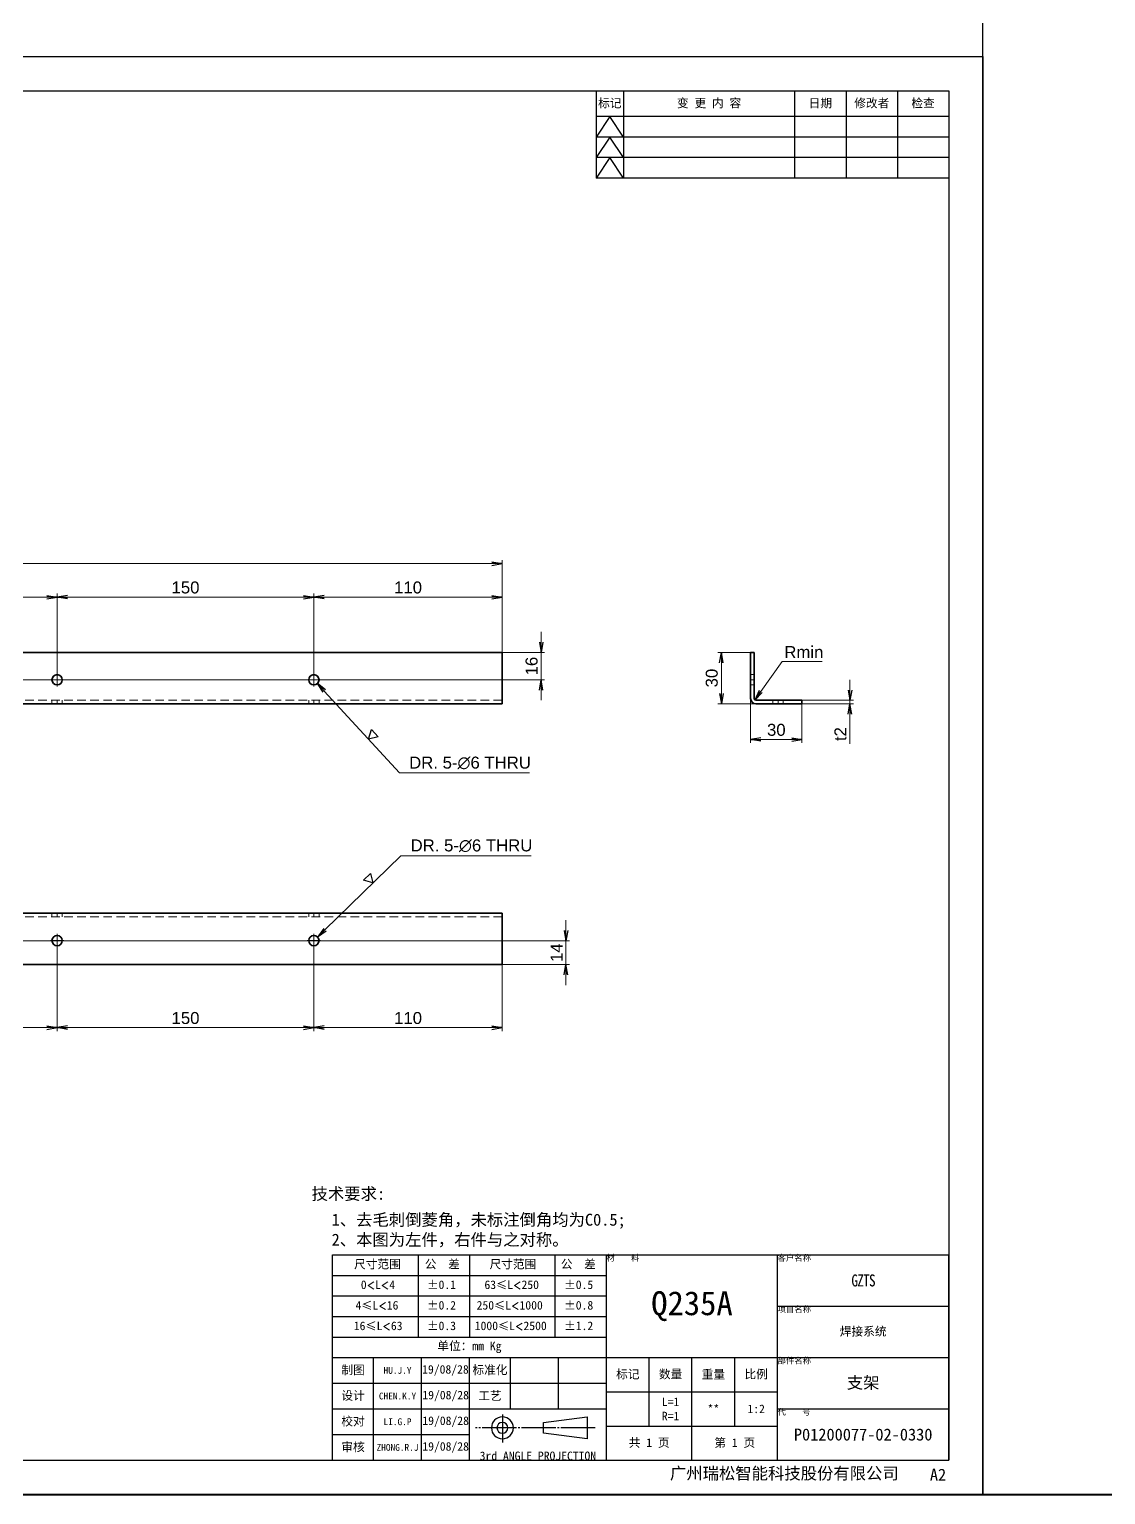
# Model space of a CAD drawing. Header units: millimetres. Extents: x -1727 to 307751, y -105919 to 6637.
# Drawn here: x 2849 to 3478, y -8118 to -7262 of the extents above; entities that cross this region are included whole.
import ezdxf

# ---------------------------------------------------------------- set-up
doc = ezdxf.new("R2010")
doc.units = ezdxf.units.MM
doc.linetypes.add('CENTER-HOKUTO', pattern=[23, 20, -1, 1, -1])
doc.linetypes.add('HIDDEN-HOKUTO', pattern=[3.8, 2.5, -1.3])
doc.layers.add('A3', color=7, linetype='Continuous', plot=False)
for name, color, linetype in [('AM_7', 2, 'CENTER-HOKUTO'), ('AM_HID', 1, 'HIDDEN-HOKUTO'), ('AM_VIS', 7, 'Continuous'), ('TITLE_FRAME', 7, 'Continuous'), ('WORD_DIM', 253, 'Continuous')]:
    doc.layers.add(name, color=color, linetype=linetype)
doc.layers.add('SOLID LINE', color=7, linetype='Continuous', lineweight=30)
doc.styles.get("Standard").update_dxf_attribs({"font": 'arial.ttf'})
doc.dimstyles.new('STANDARD 1-2', dxfattribs={"dimscale": 2, "dimtxt": 3.5, "dimasz": 3, "dimexe": 1, "dimexo": 0, "dimgap": 1, "dimtad": 3, "dimdsep": 46, "dimtxsty": 'Standard', "dimblk1": 'OPEN', "dimblk2": 'OPEN', "dimsah": 1, "dimcen": 0, "dimclrd": 256, "dimclre": 256, "dimclrt": 3, "dimazin": 2, "dimtfac": 1, "dimtmove": 0, "dimatfit": 3, "dimldrblk": 'OPEN', "dimfxl": 0, "dimtolj": 1, "dimtzin": 0, "dimlwd": 13, "dimlwe": 13, "dimarcsym": 0})
doc.dimstyles.new('STANDARD 1-2$3', dxfattribs={"dimscale": 2, "dimtxt": 3.5, "dimasz": 3, "dimexe": 1, "dimexo": 0, "dimgap": 1, "dimtad": 3, "dimtoh": 1, "dimdsep": 46, "dimtxsty": 'Standard', "dimblk1": 'OPEN', "dimblk2": 'OPEN', "dimsah": 1, "dimcen": 0, "dimclrd": 256, "dimclre": 256, "dimclrt": 3, "dimazin": 2, "dimtfac": 1, "dimtmove": 0, "dimatfit": 3, "dimldrblk": 'OPEN', "dimfxl": 0, "dimtolj": 1, "dimtzin": 0, "dimlwd": 13, "dimlwe": 13, "dimarcsym": 0})
doc.dimstyles.new('STANDARD 1-2$4', dxfattribs={"dimscale": 2, "dimtxt": 3.5, "dimasz": 3, "dimexe": 1, "dimexo": 0, "dimgap": 1, "dimtad": 3, "dimtoh": 1, "dimdsep": 46, "dimtxsty": 'Standard', "dimblk1": 'OPEN', "dimblk2": 'OPEN', "dimsah": 1, "dimcen": 0, "dimclrd": 256, "dimclre": 256, "dimclrt": 3, "dimazin": 2, "dimtfac": 1, "dimtmove": 0, "dimatfit": 3, "dimldrblk": 'OPEN', "dimfxl": 0, "dimtolj": 1, "dimtzin": 0, "dimlwd": 13, "dimlwe": 13, "dimarcsym": 0})

# ---------------------------------------------------------------- blocks, each defined once
blk = doc.blocks.new('_OPEN')
at = {"color": 0}
for p, q in [((-1, 0.17), (0, 0)), ((-1, -0.17), (0, 0)), ((0, 0), (-1, 0))]:
    blk.add_line(p, q, dxfattribs=at)
blk = doc.blocks.new('*D319')
at = {"layer": 'DEFPOINTS', "color": 0, "linetype": 'Continuous', "ltscale": 5, "transparency": 16777216}
for p in [(2355.21, -7574.2), (3125.21, -7626.04), (2355.21, -7632.68)]:
    blk.add_point(p, dxfattribs=at)
at = {"layer": 'WORD_DIM', "linetype": 'Continuous', "lineweight": 13, "ltscale": 5, "transparency": 16777216}
for p, q in [((2355.21, -7632.68), (2355.21, -7572.2)), ((3119.21, -7574.2), (2361.21, -7574.2)), ((3125.21, -7626.04), (3125.21, -7572.2))]:
    blk.add_line(p, q, dxfattribs=at)
at = {"layer": 'WORD_DIM', "linetype": 'Continuous', "lineweight": 13, "ltscale": 5, "transparency": 16777216, "xscale": 6, "yscale": 6, "zscale": 6, "rotation": 180}
blk.add_blockref('_OPEN', (2355.21, -7574.2), dxfattribs=at)
at = {"layer": 'WORD_DIM', "linetype": 'Continuous', "lineweight": 13, "ltscale": 5, "transparency": 16777216, "xscale": 6, "yscale": 6, "zscale": 6}
blk.add_blockref('_OPEN', (3125.21, -7574.2), dxfattribs=at)
at = {"layer": 'WORD_DIM', "color": 3, "linetype": 'Continuous', "ltscale": 5, "transparency": 16777216, "insert": (2740.21, -7568.63), "char_height": 7, "attachment_point": 5}
blk.add_mtext('\\A1;770', dxfattribs=at)
blk = doc.blocks.new('*D320')
at = {"layer": 'DEFPOINTS', "color": 0, "linetype": 'Continuous', "ltscale": 5, "transparency": 16777216}
for p in [(3015.21, -7593.73), (3015.21, -7642.04), (3125.21, -7636.69)]:
    blk.add_point(p, dxfattribs=at)
at = {"layer": 'WORD_DIM', "linetype": 'Continuous', "lineweight": 13, "ltscale": 5, "transparency": 16777216}
for p, q in [((3015.21, -7642.04), (3015.21, -7591.73)), ((3125.21, -7636.69), (3125.21, -7591.73)), ((3119.21, -7593.73), (3021.21, -7593.73))]:
    blk.add_line(p, q, dxfattribs=at)
at = {"layer": 'WORD_DIM', "linetype": 'Continuous', "lineweight": 13, "ltscale": 5, "transparency": 16777216, "xscale": 6, "yscale": 6, "zscale": 6, "rotation": 180}
blk.add_blockref('_OPEN', (3015.21, -7593.73), dxfattribs=at)
at = {"layer": 'WORD_DIM', "linetype": 'Continuous', "lineweight": 13, "ltscale": 5, "transparency": 16777216, "xscale": 6, "yscale": 6, "zscale": 6}
blk.add_blockref('_OPEN', (3125.21, -7593.73), dxfattribs=at)
at = {"layer": 'WORD_DIM', "color": 3, "linetype": 'Continuous', "ltscale": 5, "transparency": 16777216, "insert": (3070.21, -7588.15), "char_height": 7, "attachment_point": 5}
blk.add_mtext('\\A1;110', dxfattribs=at)
blk = doc.blocks.new('*D321')
at = {"layer": 'DEFPOINTS', "color": 0, "linetype": 'Continuous', "ltscale": 5, "transparency": 16777216}
for p in [(2865.21, -7593.73), (2865.21, -7642.04), (3015.21, -7642.04)]:
    blk.add_point(p, dxfattribs=at)
at = {"layer": 'WORD_DIM', "linetype": 'Continuous', "lineweight": 13, "ltscale": 5, "transparency": 16777216}
for p, q in [((2865.21, -7642.04), (2865.21, -7591.73)), ((3015.21, -7642.04), (3015.21, -7591.73)), ((3009.21, -7593.73), (2871.21, -7593.73))]:
    blk.add_line(p, q, dxfattribs=at)
at = {"layer": 'WORD_DIM', "linetype": 'Continuous', "lineweight": 13, "ltscale": 5, "transparency": 16777216, "xscale": 6, "yscale": 6, "zscale": 6, "rotation": 180}
blk.add_blockref('_OPEN', (2865.21, -7593.73), dxfattribs=at)
at = {"layer": 'WORD_DIM', "linetype": 'Continuous', "lineweight": 13, "ltscale": 5, "transparency": 16777216, "xscale": 6, "yscale": 6, "zscale": 6}
blk.add_blockref('_OPEN', (3015.21, -7593.73), dxfattribs=at)
at = {"layer": 'WORD_DIM', "color": 3, "linetype": 'Continuous', "ltscale": 5, "transparency": 16777216, "insert": (2940.21, -7588.15), "char_height": 7, "attachment_point": 5}
blk.add_mtext('\\A1;150', dxfattribs=at)
blk = doc.blocks.new('*D322')
at = {"layer": 'DEFPOINTS', "color": 0, "linetype": 'Continuous', "ltscale": 5, "transparency": 16777216}
for p in [(2715.21, -7593.73), (2715.21, -7642.04), (2865.21, -7642.04)]:
    blk.add_point(p, dxfattribs=at)
at = {"layer": 'WORD_DIM', "linetype": 'Continuous', "lineweight": 13, "ltscale": 5, "transparency": 16777216}
for p, q in [((2715.21, -7642.04), (2715.21, -7591.73)), ((2865.21, -7642.04), (2865.21, -7591.73)), ((2859.21, -7593.73), (2721.21, -7593.73))]:
    blk.add_line(p, q, dxfattribs=at)
at = {"layer": 'WORD_DIM', "linetype": 'Continuous', "lineweight": 13, "ltscale": 5, "transparency": 16777216, "xscale": 6, "yscale": 6, "zscale": 6, "rotation": 180}
blk.add_blockref('_OPEN', (2715.21, -7593.73), dxfattribs=at)
at = {"layer": 'WORD_DIM', "linetype": 'Continuous', "lineweight": 13, "ltscale": 5, "transparency": 16777216, "xscale": 6, "yscale": 6, "zscale": 6}
blk.add_blockref('_OPEN', (2865.21, -7593.73), dxfattribs=at)
at = {"layer": 'WORD_DIM', "color": 3, "linetype": 'Continuous', "ltscale": 5, "transparency": 16777216, "insert": (2790.21, -7588.15), "char_height": 7, "attachment_point": 5}
blk.add_mtext('\\A1;150', dxfattribs=at)
blk = doc.blocks.new('*D323')
at = {"layer": 'DEFPOINTS', "color": 0, "linetype": 'Continuous', "ltscale": 5, "transparency": 16777216}
for p in [(3125.21, -7626.04), (3147.98, -7626.04), (2395.21, -7642.04)]:
    blk.add_point(p, dxfattribs=at)
at = {"layer": 'WORD_DIM', "linetype": 'Continuous', "lineweight": 13, "ltscale": 5, "transparency": 16777216}
for p, q in [((3147.98, -7620.04), (3147.98, -7614.04)), ((3125.21, -7626.04), (3149.98, -7626.04)), ((3147.98, -7642.04), (3147.98, -7626.04)), ((2395.21, -7642.04), (3149.98, -7642.04)), ((3147.98, -7648.04), (3147.98, -7654.04))]:
    blk.add_line(p, q, dxfattribs=at)
at = {"layer": 'WORD_DIM', "linetype": 'Continuous', "lineweight": 13, "ltscale": 5, "transparency": 16777216, "xscale": 6, "yscale": 6, "zscale": 6}
for p, rotation in [((3147.98, -7626.04), 270), ((3147.98, -7642.04), 90)]:
    blk.add_blockref('_OPEN', p, dxfattribs=dict(at, rotation=rotation))
at = {"layer": 'WORD_DIM', "color": 3, "linetype": 'Continuous', "ltscale": 5, "transparency": 16777216, "insert": (3142.4, -7634.04), "char_height": 7, "attachment_point": 5, "rotation": 90}
blk.add_mtext('\\A1;16', dxfattribs=at)
blk = doc.blocks.new('*D324')
at = {"layer": 'DEFPOINTS', "color": 0, "linetype": 'Continuous', "ltscale": 5, "transparency": 16777216}
for p in [(3015.21, -7794.44), (3125.21, -7808.44), (3015.21, -7845.24)]:
    blk.add_point(p, dxfattribs=at)
at = {"layer": 'WORD_DIM', "linetype": 'Continuous', "lineweight": 13, "ltscale": 5, "transparency": 16777216}
for p, q in [((3015.21, -7794.44), (3015.21, -7847.24)), ((3125.21, -7808.44), (3125.21, -7847.24)), ((3119.21, -7845.24), (3021.21, -7845.24))]:
    blk.add_line(p, q, dxfattribs=at)
at = {"layer": 'WORD_DIM', "linetype": 'Continuous', "lineweight": 13, "ltscale": 5, "transparency": 16777216, "xscale": 6, "yscale": 6, "zscale": 6, "rotation": 180}
blk.add_blockref('_OPEN', (3015.21, -7845.24), dxfattribs=at)
at = {"layer": 'WORD_DIM', "linetype": 'Continuous', "lineweight": 13, "ltscale": 5, "transparency": 16777216, "xscale": 6, "yscale": 6, "zscale": 6}
blk.add_blockref('_OPEN', (3125.21, -7845.24), dxfattribs=at)
at = {"layer": 'WORD_DIM', "color": 3, "linetype": 'Continuous', "ltscale": 5, "transparency": 16777216, "insert": (3070.21, -7839.66), "char_height": 7, "attachment_point": 5}
blk.add_mtext('\\A1;110', dxfattribs=at)
blk = doc.blocks.new('*D325')
at = {"layer": 'DEFPOINTS', "color": 0, "linetype": 'Continuous', "ltscale": 5, "transparency": 16777216}
for p in [(2865.21, -7794.44), (3015.21, -7794.44), (2865.21, -7845.24)]:
    blk.add_point(p, dxfattribs=at)
at = {"layer": 'WORD_DIM', "linetype": 'Continuous', "lineweight": 13, "ltscale": 5, "transparency": 16777216}
for p, q in [((2865.21, -7794.44), (2865.21, -7847.24)), ((3015.21, -7794.44), (3015.21, -7847.24)), ((3009.21, -7845.24), (2871.21, -7845.24))]:
    blk.add_line(p, q, dxfattribs=at)
at = {"layer": 'WORD_DIM', "linetype": 'Continuous', "lineweight": 13, "ltscale": 5, "transparency": 16777216, "xscale": 6, "yscale": 6, "zscale": 6, "rotation": 180}
blk.add_blockref('_OPEN', (2865.21, -7845.24), dxfattribs=at)
at = {"layer": 'WORD_DIM', "linetype": 'Continuous', "lineweight": 13, "ltscale": 5, "transparency": 16777216, "xscale": 6, "yscale": 6, "zscale": 6}
blk.add_blockref('_OPEN', (3015.21, -7845.24), dxfattribs=at)
at = {"layer": 'WORD_DIM', "color": 3, "linetype": 'Continuous', "ltscale": 5, "transparency": 16777216, "insert": (2940.21, -7839.66), "char_height": 7, "attachment_point": 5}
blk.add_mtext('\\A1;150', dxfattribs=at)
blk = doc.blocks.new('*D326')
at = {"layer": 'DEFPOINTS', "color": 0, "linetype": 'Continuous', "ltscale": 5, "transparency": 16777216}
for p in [(2715.21, -7794.44), (2865.21, -7794.44), (2865.21, -7845.24)]:
    blk.add_point(p, dxfattribs=at)
at = {"layer": 'WORD_DIM', "linetype": 'Continuous', "lineweight": 13, "ltscale": 5, "transparency": 16777216}
for p, q in [((2715.21, -7794.44), (2715.21, -7847.24)), ((2865.21, -7794.44), (2865.21, -7847.24)), ((2721.21, -7845.24), (2859.21, -7845.24))]:
    blk.add_line(p, q, dxfattribs=at)
at = {"layer": 'WORD_DIM', "linetype": 'Continuous', "lineweight": 13, "ltscale": 5, "transparency": 16777216, "xscale": 6, "yscale": 6, "zscale": 6, "rotation": 180}
blk.add_blockref('_OPEN', (2715.21, -7845.24), dxfattribs=at)
at = {"layer": 'WORD_DIM', "linetype": 'Continuous', "lineweight": 13, "ltscale": 5, "transparency": 16777216, "xscale": 6, "yscale": 6, "zscale": 6}
blk.add_blockref('_OPEN', (2865.21, -7845.24), dxfattribs=at)
at = {"layer": 'WORD_DIM', "color": 3, "linetype": 'Continuous', "ltscale": 5, "transparency": 16777216, "insert": (2790.21, -7839.66), "char_height": 7, "attachment_point": 5}
blk.add_mtext('\\A1;150', dxfattribs=at)
blk = doc.blocks.new('*D327')
at = {"layer": 'DEFPOINTS', "color": 0, "linetype": 'Continuous', "ltscale": 5, "transparency": 16777216}
for p in [(2395.21, -7794.44), (3125.21, -7808.44), (3162.44, -7808.44)]:
    blk.add_point(p, dxfattribs=at)
at = {"layer": 'WORD_DIM', "linetype": 'Continuous', "lineweight": 13, "ltscale": 5, "transparency": 16777216}
for p, q in [((3162.44, -7788.44), (3162.44, -7782.44)), ((2395.21, -7794.44), (3164.44, -7794.44)), ((3162.44, -7794.44), (3162.44, -7808.44)), ((3125.21, -7808.44), (3164.44, -7808.44)), ((3162.44, -7814.44), (3162.44, -7820.44))]:
    blk.add_line(p, q, dxfattribs=at)
at = {"layer": 'WORD_DIM', "linetype": 'Continuous', "lineweight": 13, "ltscale": 5, "transparency": 16777216, "xscale": 6, "yscale": 6, "zscale": 6}
for p, rotation in [((3162.44, -7794.44), 270), ((3162.44, -7808.44), 90)]:
    blk.add_blockref('_OPEN', p, dxfattribs=dict(at, rotation=rotation))
at = {"layer": 'WORD_DIM', "color": 3, "linetype": 'Continuous', "ltscale": 5, "transparency": 16777216, "insert": (3156.93, -7801.44), "char_height": 7, "attachment_point": 5, "rotation": 90}
blk.add_mtext('\\A1;14', dxfattribs=at)
blk = doc.blocks.new('*D328')
at = {"layer": 'DEFPOINTS', "color": 0, "linetype": 'Continuous', "ltscale": 5, "transparency": 16777216}
for p in [(3270.32, -7653.04), (3300.32, -7656.04), (3300.32, -7676.9)]:
    blk.add_point(p, dxfattribs=at)
at = {"layer": 'WORD_DIM', "linetype": 'Continuous', "lineweight": 13, "ltscale": 5, "transparency": 16777216}
for p, q in [((3270.32, -7653.04), (3270.32, -7678.9)), ((3300.32, -7656.04), (3300.32, -7678.9)), ((3276.32, -7676.9), (3294.32, -7676.9))]:
    blk.add_line(p, q, dxfattribs=at)
at = {"layer": 'WORD_DIM', "linetype": 'Continuous', "lineweight": 13, "ltscale": 5, "transparency": 16777216, "xscale": 6, "yscale": 6, "zscale": 6, "rotation": 180}
blk.add_blockref('_OPEN', (3270.32, -7676.9), dxfattribs=at)
at = {"layer": 'WORD_DIM', "linetype": 'Continuous', "lineweight": 13, "ltscale": 5, "transparency": 16777216, "xscale": 6, "yscale": 6, "zscale": 6}
blk.add_blockref('_OPEN', (3300.32, -7676.9), dxfattribs=at)
at = {"layer": 'WORD_DIM', "color": 3, "linetype": 'Continuous', "ltscale": 5, "transparency": 16777216, "insert": (3285.32, -7671.32), "char_height": 7, "attachment_point": 5}
blk.add_mtext('\\A1;30', dxfattribs=at)
blk = doc.blocks.new('*D329')
at = {"layer": 'DEFPOINTS', "color": 0, "linetype": 'Continuous', "ltscale": 5, "transparency": 16777216}
for p in [(3253.21, -7626.04), (3270.32, -7626.04), (3276.01, -7656.04)]:
    blk.add_point(p, dxfattribs=at)
at = {"layer": 'WORD_DIM', "linetype": 'Continuous', "lineweight": 13, "ltscale": 5, "transparency": 16777216}
for p, q in [((3270.32, -7626.04), (3251.21, -7626.04)), ((3253.21, -7650.04), (3253.21, -7632.04)), ((3276.01, -7656.04), (3251.21, -7656.04))]:
    blk.add_line(p, q, dxfattribs=at)
at = {"layer": 'WORD_DIM', "linetype": 'Continuous', "lineweight": 13, "ltscale": 5, "transparency": 16777216, "xscale": 6, "yscale": 6, "zscale": 6}
for p, rotation in [((3253.21, -7626.04), 90), ((3253.21, -7656.04), 270)]:
    blk.add_blockref('_OPEN', p, dxfattribs=dict(at, rotation=rotation))
at = {"layer": 'WORD_DIM', "color": 3, "linetype": 'Continuous', "ltscale": 5, "transparency": 16777216, "insert": (3247.63, -7641.04), "char_height": 7, "attachment_point": 5, "rotation": 90}
blk.add_mtext('\\A1;30', dxfattribs=at)
blk = doc.blocks.new('*D330')
at = {"layer": 'DEFPOINTS', "color": 0, "linetype": 'Continuous', "ltscale": 5, "transparency": 16777216}
for p in [(3300.32, -7654.04), (3300.32, -7656.04), (3328.33, -7656.04)]:
    blk.add_point(p, dxfattribs=at)
at = {"layer": 'WORD_DIM', "linetype": 'Continuous', "lineweight": 13, "ltscale": 5, "transparency": 16777216}
for p, q in [((3328.33, -7648.04), (3328.33, -7642.04)), ((3300.32, -7654.04), (3330.33, -7654.04)), ((3300.32, -7656.04), (3330.33, -7656.04)), ((3328.33, -7654.04), (3328.33, -7656.04)), ((3328.33, -7662.04), (3328.33, -7679.51))]:
    blk.add_line(p, q, dxfattribs=at)
at = {"layer": 'WORD_DIM', "linetype": 'Continuous', "lineweight": 13, "ltscale": 5, "transparency": 16777216, "xscale": 6, "yscale": 6, "zscale": 6}
for p, rotation in [((3328.33, -7654.04), 270), ((3328.33, -7656.04), 90)]:
    blk.add_blockref('_OPEN', p, dxfattribs=dict(at, rotation=rotation))
at = {"layer": 'WORD_DIM', "color": 3, "linetype": 'Continuous', "ltscale": 5, "transparency": 16777216, "insert": (3322.79, -7673.77), "char_height": 7, "attachment_point": 5, "rotation": 90}
blk.add_mtext('\\A1;t2', dxfattribs=at)
blk = doc.blocks.new('*D331')
at = {"layer": 'DEFPOINTS', "color": 0, "linetype": 'Continuous', "ltscale": 5, "transparency": 16777216}
for p in [(3272.74, -7653.85), (3273.32, -7653.04)]:
    blk.add_point(p, dxfattribs=at)
at = {"layer": 'WORD_DIM', "linetype": 'Continuous', "lineweight": 13, "ltscale": 5, "transparency": 16777216}
for p, q in [((3288.73, -7631.37), (3276.21, -7648.96)), ((3312.1, -7631.37), (3288.73, -7631.37))]:
    blk.add_line(p, q, dxfattribs=at)
at = {"layer": 'WORD_DIM', "linetype": 'Continuous', "lineweight": 13, "ltscale": 5, "transparency": 16777216, "xscale": 6, "yscale": 6, "zscale": 6, "rotation": 234.573687127519}
blk.add_blockref('_OPEN', (3272.74, -7653.85), dxfattribs=at)
at = {"layer": 'WORD_DIM', "color": 3, "linetype": 'Continuous', "ltscale": 5, "transparency": 16777216, "insert": (3301.42, -7625.87), "char_height": 7, "attachment_point": 5}
blk.add_mtext('\\A1;Rmin', dxfattribs=at)
blk = doc.blocks.new('*D332')
at = {"layer": 'DEFPOINTS', "color": 0, "linetype": 'Continuous', "ltscale": 5, "transparency": 16777216}
for p in [(3013.18, -7639.83), (3017.24, -7644.25)]:
    blk.add_point(p, dxfattribs=at)
at = {"layer": 'WORD_DIM', "linetype": 'Continuous', "lineweight": 13, "ltscale": 5, "transparency": 16777216}
for p, q in [((3065.21, -7696.42), (3021.3, -7648.66)), ((3141.23, -7696.42), (3065.21, -7696.42))]:
    blk.add_line(p, q, dxfattribs=at)
at = {"layer": 'WORD_DIM', "linetype": 'Continuous', "lineweight": 13, "ltscale": 5, "transparency": 16777216, "xscale": 6, "yscale": 6, "zscale": 6, "rotation": 132.5977680276576}
blk.add_blockref('_OPEN', (3017.24, -7644.25), dxfattribs=at)
at = {"layer": 'WORD_DIM', "color": 3, "linetype": 'Continuous', "ltscale": 5, "transparency": 16777216, "insert": (3106.41, -7690.65), "char_height": 7, "attachment_point": 5}
blk.add_mtext('\\A1;DR. 5-∅6 THRU', dxfattribs=at)
blk = doc.blocks.new('shiage1')
at = {"layer": 'WORD_DIM', "color": 3, "linetype": 'Continuous'}
for p, q in [((0, 0), (-1.44, 2.5)), ((-1.44, 2.5), (1.44, 2.5)), ((1.44, 2.5), (0, 0))]:
    blk.add_line(p, q, dxfattribs=at)
blk = doc.blocks.new('*D333')
at = {"layer": 'DEFPOINTS', "color": 0, "linetype": 'Continuous', "ltscale": 5, "transparency": 16777216}
for p in [(3013.07, -7796.53), (3017.36, -7792.34)]:
    blk.add_point(p, dxfattribs=at)
at = {"layer": 'WORD_DIM', "linetype": 'Continuous', "lineweight": 13, "ltscale": 5, "transparency": 16777216}
for p, q in [((3066.06, -7744.79), (3021.65, -7788.15)), ((3142.08, -7744.79), (3066.06, -7744.79))]:
    blk.add_line(p, q, dxfattribs=at)
at = {"layer": 'WORD_DIM', "linetype": 'Continuous', "lineweight": 13, "ltscale": 5, "transparency": 16777216, "xscale": 6, "yscale": 6, "zscale": 6, "rotation": 224.3140412226191}
blk.add_blockref('_OPEN', (3017.36, -7792.34), dxfattribs=at)
at = {"layer": 'WORD_DIM', "color": 3, "linetype": 'Continuous', "ltscale": 5, "transparency": 16777216, "insert": (3107.26, -7739.02), "char_height": 7, "attachment_point": 5}
blk.add_mtext('\\A1;DR. 5-∅6 THRU', dxfattribs=at)

msp = doc.modelspace()

# ---------------------------------------------------------------- linework, layer by layer
msp.add_line((538.05434, -8118.07641), (39955.55791, -8118.07641))
at = {"layer": 'A3', "linetype": 'Continuous'}
for points in [[(3406.05394, -6929.98265), (5086.05394, -6929.98265), (5086.05394, -8117.98265), (3406.05394, -8117.98265)], [(2218.05394, -7277.98265), (3406.05394, -7277.98265), (3406.05394, -8117.98265), (2218.05394, -8117.98265)]]:
    msp.add_lwpolyline(points, close=True, dxfattribs=at)
at = {"layer": 'AM_7', "lineweight": 13, "ltscale": 2}
for p, q in [((2869.11168, -7642.03792), (2861.31188, -7642.03792)), ((2865.21178, -7638.13789), (2865.21178, -7645.93794)), ((3019.11168, -7642.03792), (3011.31188, -7642.03792)), ((3015.21178, -7638.13789), (3015.21178, -7645.93794)), ((3272.51648, -7642.03792), (3270.11561, -7642.03792)), ((2865.21178, -7653.83784), (2865.21178, -7656.23848)), ((3015.21178, -7653.83784), (3015.21178, -7656.23848)), ((3286.31629, -7653.83784), (3286.31629, -7656.23848)), ((2865.21178, -7780.63508), (2865.21178, -7778.23517)), ((3015.21178, -7780.63508), (3015.21178, -7778.23517)), ((2869.11168, -7794.43512), (2861.31188, -7794.43512)), ((2865.21178, -7790.5351), (2865.21178, -7798.33515)), ((3019.11168, -7794.43512), (3011.31188, -7794.43512)), ((3015.21178, -7790.5351), (3015.21178, -7798.33515))]:
    msp.add_line(p, q, dxfattribs=at)
at = {"layer": 'AM_7', "color": 2, "linetype": 'CENTER-HOKUTO'}
for p, q in [((3125.32291, -8071.14581), (3125.32291, -8087.68341)), ((3179.53411, -8079.01781), (3109.51811, -8079.01781))]:
    msp.add_line(p, q, dxfattribs=at)
at = {"layer": 'AM_HID', "lineweight": 13, "ltscale": 2}
for p, q in [((3272.31629, -7639.03792), (3270.31629, -7639.03792)), ((3272.31629, -7639.03792), (3270.31629, -7639.03792)), ((3272.31629, -7639.03792), (3270.31629, -7639.03792)), ((3272.31629, -7645.03792), (3270.31629, -7645.03792)), ((3272.31629, -7645.03792), (3270.31629, -7645.03792)), ((3272.31629, -7645.03792), (3270.31629, -7645.03792)), ((3125.21178, -7654.03792), (2355.21178, -7654.03792)), ((2862.21178, -7654.03792), (2862.21178, -7656.03792)), ((2868.21178, -7654.03792), (2868.21178, -7656.03792)), ((3012.21178, -7654.03792), (3012.21178, -7656.03792)), ((3018.21178, -7654.03792), (3018.21178, -7656.03792)), ((3283.31629, -7654.03792), (3283.31629, -7656.03792)), ((3283.31629, -7654.03792), (3283.31629, -7656.03792)), ((3283.31629, -7654.03792), (3283.31629, -7656.03792)), ((3289.31629, -7654.03792), (3289.31629, -7656.03792)), ((3289.31629, -7654.03792), (3289.31629, -7656.03792)), ((3289.31629, -7654.03792), (3289.31629, -7656.03792)), ((3125.21178, -7780.43512), (2355.21178, -7780.43512)), ((2862.21178, -7780.43512), (2862.21178, -7778.43512)), ((2868.21178, -7780.43512), (2868.21178, -7778.43512)), ((3012.21178, -7780.43512), (3012.21178, -7778.43512)), ((3018.21178, -7780.43512), (3018.21178, -7778.43512))]:
    msp.add_line(p, q, dxfattribs=at)
at = {"layer": 'AM_VIS', "linetype": 'Continuous'}
for p, q in [((2268.05394, -7297.98265), (3386.05394, -7297.98265)), ((3386.05394, -7297.98265), (3386.05394, -8097.98265)), ((2268.05394, -8097.98265), (3386.05394, -8097.98265))]:
    msp.add_line(p, q, dxfattribs=at)
at = {"layer": 'AM_VIS', "color": 7, "lineweight": 35, "ltscale": 2}
for p, q in [((3125.21178, -7626.03792), (2355.21178, -7626.03792)), ((3125.21178, -7656.03792), (3125.21178, -7626.03792)), ((3270.31629, -7653.03792), (3270.31629, -7626.03792)), ((3272.31629, -7626.03792), (3270.31629, -7626.03792)), ((3272.31629, -7653.03792), (3272.31629, -7626.03792)), ((2355.21178, -7656.03792), (3125.21178, -7656.03792)), ((3300.31629, -7654.03792), (3273.31629, -7654.03792)), ((3300.31629, -7656.03792), (3273.31629, -7656.03792)), ((3300.31629, -7656.03792), (3300.31629, -7654.03792)), ((2355.21178, -7778.43512), (3125.21178, -7778.43512)), ((3125.21178, -7808.43512), (3125.21178, -7778.43512)), ((2355.21178, -7808.43512), (3125.21178, -7808.43512))]:
    msp.add_line(p, q, dxfattribs=at)
for centre in [(2865.21178, -7642.03792), (3015.21178, -7642.03792), (2865.21178, -7794.43512), (3015.21178, -7794.43512)]:
    msp.add_circle(centre, 3, dxfattribs=at)
for radius in [3, 1]:
    msp.add_arc((3273.31629, -7653.03792), radius, 180, 270, dxfattribs=at)
at = {"layer": 'TITLE_FRAME', "linetype": 'Continuous'}
for p, q in [((3180.05394, -7297.98265), (3180.05394, -7348.98265)), ((3196.05394, -7297.98265), (3196.05394, -7348.98265)), ((3296.05394, -7348.98265), (3296.05394, -7297.98265)), ((3326.05394, -7297.98265), (3326.05394, -7348.98265)), ((3356.05394, -7297.98265), (3356.05394, -7348.98265)), ((3386.05394, -7312.98265), (3180.05394, -7312.98265)), ((3188.05394, -7312.98265), (3180.05394, -7324.98265)), ((3196.05394, -7324.98265), (3188.05394, -7312.98265)), ((3386.05394, -7324.98265), (3180.05394, -7324.98265)), ((3188.05394, -7324.98265), (3180.05394, -7336.98265)), ((3196.05394, -7336.98265), (3188.05394, -7324.98265)), ((3386.05394, -7336.98265), (3180.05394, -7336.98265)), ((3188.05394, -7336.98265), (3180.05394, -7348.98265)), ((3196.05394, -7348.98265), (3188.05394, -7336.98265)), ((3386.05394, -7348.98265), (3180.05394, -7348.98265)), ((3026.05394, -7977.98265), (3386.05394, -7977.98265)), ((3026.05394, -8097.98265), (3026.05394, -7977.98265)), ((3076.05394, -7977.98265), (3076.05394, -8025.98265)), ((3106.05394, -7977.98265), (3106.05394, -8025.98265)), ((3156.05394, -8025.98265), (3156.05394, -7977.98265)), ((3186.05394, -8097.98265), (3186.05394, -7977.98265)), ((3286.05394, -8097.98265), (3286.05394, -7977.98265)), ((3386.05394, -8097.98265), (3386.05394, -7977.98265)), ((3026.05394, -7989.98265), (3186.05394, -7989.98265)), ((3026.05394, -8001.98265), (3186.05394, -8001.98265)), ((3286.05394, -8007.98265), (3386.05394, -8007.98265)), ((3026.05394, -8013.98265), (3186.05394, -8013.98265)), ((3026.05394, -8025.98265), (3186.05394, -8025.98265)), ((3026.05394, -8037.98265), (3386.05394, -8037.98265)), ((3050.05394, -8097.98265), (3050.05394, -8037.98265)), ((3078.05394, -8097.98265), (3078.05394, -8037.98265)), ((3106.05394, -8097.98265), (3106.05394, -8037.98265)), ((3130.05394, -8067.98265), (3130.05394, -8037.98265)), ((3158.05394, -8067.98265), (3158.05394, -8037.98265)), ((3211.05394, -8077.98265), (3211.05394, -8037.98265)), ((3236.05394, -8097.98265), (3236.05394, -8037.98265)), ((3261.05394, -8077.98265), (3261.05394, -8037.98265)), ((3026.05394, -8052.98265), (3186.05394, -8052.98265)), ((3186.05394, -8057.98265), (3286.05394, -8057.98265)), ((3026.05394, -8067.98265), (3186.05394, -8067.98265)), ((3286.05394, -8067.98265), (3386.05394, -8067.98265)), ((3186.05394, -8077.98265), (3286.05394, -8077.98265)), ((3026.05394, -8082.98265), (3106.05394, -8082.98265)), ((3026.05394, -8097.98265), (3386.05394, -8097.98265)), ((3026.05394, -8097.98265), (3386.05394, -8097.98265))]:
    msp.add_line(p, q, dxfattribs=at)
at = {"layer": 'TITLE_FRAME', "color": 3, "linetype": 'Continuous'}
for p, q in [((3149.32291, -8075.81781), (3174.92291, -8072.61781)), ((3149.32291, -8082.21781), (3149.32291, -8075.81781)), ((3174.92291, -8072.61781), (3174.92291, -8085.41781)), ((3174.92291, -8085.41781), (3149.32291, -8082.21781))]:
    msp.add_line(p, q, dxfattribs=at)
for radius in [6.4, 3.2]:
    msp.add_arc((3125.32291, -8079.01781), radius, 0, 359.98938268, dxfattribs=at)

# ---------------------------------------------------------------- block references
at = {"layer": 'WORD_DIM', "color": 3, "linetype": 'Continuous', "ltscale": 5, "yscale": 2, "zscale": 2}
for p, xscale, rotation in [((3047.02933, -7676.64195), 1.999999999985433, 312.59776802664), ((3049.71377, -7760.74953), 1.999999999970145, 44.31404122263383)]:
    msp.add_blockref('shiage1', p, dxfattribs=dict(at, xscale=xscale, rotation=rotation))

# ---------------------------------------------------------------- texts
at = {"layer": 'SOLID LINE', "ltscale": 0.5}
for s, insert, char_height, width, attachment_point in [('\\pt30;{\\fSimHei|b0|i0|c134|p2;\\C3;标记}', (3188.05394, -7305.48265), 5, 16, 5), ('\\pt30;{\\fSimHei|b0|i0|c134|p2;\\C3;变 更 内 容}', (3246.05394, -7305.48265), 5, 100, 5), ('\\pt30;{\\fSimHei|b0|i0|c134|p2;\\C3;日期}', (3311.05394, -7305.48265), 5, 30, 5), ('\\pt30;{\\fSimHei|b0|i0|c134|p2;\\C3;修改者}', (3341.05394, -7305.48265), 5, 30, 5), ('\\pt30;{\\fSimHei|b0|i0|c134|p2;\\C3;检查}', (3371.05394, -7305.48265), 5, 30, 5), ('\\pt42;{\\fSimHei|b0|i0|c134|p2;\\C3;技术要求:}', (3013.85471, -7938.78664), 7, 60.121052, 1), ('\\pt42;{\\fSimHei|b0|i0|c134|p2;\\C3;\\P1、去毛刺倒菱角，未标注倒角均为C0.5;\\P2、本图为左件，右件与之对称。}', (3025.55336, -7942.26906), 7, 223.1818704, 1), ('{\\fSimHei|b0|i0|c134|p2;\\C3;材    料}', (3186.05394, -7977.98265), 3.5, 100, 1), ('\\pt21;{\\fSimHei|b0|i0|c134|p2;\\C3;客户名称}', (3286.05394, -7977.98265), 3.5, 100, 1), ('\\pt30;{\\fSimHei|b0|i0|c134|p2;\\C3;尺寸范围}', (3038.69386, -7980.92477), 5, 90.6030377, 1), ('\\pt30;{\\fSimHei|b0|i0|c134|p2;\\C3;公  差}', (3080.00134, -7980.92477), 5, 90.6030377, 1), ('\\pt30;{\\fSimHei|b0|i0|c134|p2;\\C3;尺寸范围}', (3117.78877, -7980.92477), 5, 90.6030377, 1), ('\\pt30;{\\fSimHei|b0|i0|c134|p2;\\C3;公  差}', (3159.46606, -7980.92477), 5, 90.6030377, 1), ('\\pt30;{\\fSimHei|b0|i0|c134|p2;\\C3;0\\Fromans,bigfont|c134;\\H0.9583x;<\\fSimHei|b0|i0|c134|p2;\\H1.044x;L\\Fromans,bigfont|c134;\\H0.9583x;<\\fSimHei|b0|i0|c134|p2;\\H1.044x;4}', (3042.615, -7992.92477), 5, 90.6030377, 1), ('\\pt30;{\\fSimHei|b0|i0|c134|p2;\\C3;%%P0.1}', (3081.21862, -7992.92477), 5, 90.6030377, 1), ('\\pt30;{\\fSimHei|b0|i0|c134|p2;\\C3;63\\H0.9583x;≤\\H1.044x;L\\Fromans,bigfont|c134;\\H0.9579x;<\\fSimHei|b0|i0|c134|p2;\\H1.044x;250}', (3114.8213, -7992.92477), 5, 90.6030377, 1), ('\\pt30;{\\fSimHei|b0|i0|c134|p2;\\C3;%%P0.5}', (3161.35927, -7992.92477), 5, 90.6030377, 1), ('{\\fSimHei|b0|i0|c134|p2;\\W0.8;\\T0.9;\\C3;GZTS}', (3336.05394, -7992.98265), 7, 100, 5), ('\\pt84;{\\fSimHei|b0|i0|c134|p2;\\C3;Q235A}', (3236.05394, -8007.98265), 14, 100, 5), ('\\pt30;{\\fSimHei|b0|i0|c134|p2;\\C3;4\\H0.9583x;≤\\H1.043x;L\\Fromans,bigfont|c134;\\H0.9588x;<\\fSimHei|b0|i0|c134|p2;\\H1.043x;16}', (3039.54697, -8004.92477), 5, 90.6030377, 1), ('\\pt30;{\\fSimHei|b0|i0|c134|p2;\\C3;%%P0.2}', (3081.21862, -8004.92477), 5, 90.6030377, 1), ('\\pt30;{\\fSimHei|b0|i0|c134|p2;\\C3;250\\H0.9583x;≤\\H1.044x;L\\Fromans,bigfont|c134;\\H0.9579x;<\\fSimHei|b0|i0|c134|p2;\\H1.044x;1000}', (3110.25602, -8004.92477), 5, 90.6030377, 1), ('\\pt30;{\\fSimHei|b0|i0|c134|p2;\\C3;%%P0.8}', (3161.35927, -8004.92477), 5, 90.6030377, 1), ('\\pt21;{\\fSimHei|b0|i0|c134|p2;\\C3;项目名称}', (3286.05394, -8007.98265), 3.5, 100, 1), ('\\pt30;{\\fSimHei|b0|i0|c134|p2;\\C3;16\\H0.9583x;≤\\H1.044x;L\\Fromans,bigfont|c134;\\H0.9579x;<\\fSimHei|b0|i0|c134|p2;\\H1.044x;63}', (3038.51687, -8016.92477), 5, 90.6030377, 1), ('\\pt30;{\\fSimHei|b0|i0|c134|p2;\\C3;%%P0.3}', (3081.21862, -8016.92477), 5, 90.6030377, 1), ('\\pt30;{\\fSimHei|b0|i0|c134|p2;\\C3;%%P1.2}', (3161.35927, -8016.92477), 5, 90.6030377, 1), ('{\\fSimHei|b0|i0|c134|p2;\\C3;焊接系统}', (3336.05394, -8022.98265), 5, 100, 5), ('\\pt30;{\\fSimHei|b0|i0|c134|p2;\\C3;单位：mm Kg}', (3106.05394, -8031.98265), 5, 160, 5), ('\\pt21;{\\fSimHei|b0|i0|c134|p2;\\C3;部件名称}', (3286.05394, -8037.98265), 3.5, 100, 1), ('\\pt30;{\\fSimHei|b0|i0|c134|p2;\\C3;制图}', (3038.05394, -8045.48265), 5, 24, 5), ('\\pt144;{\\fSimHei|b0|i0|c134|p2;\\H0.8x;\\C3;HU.J.Y}', (3064.05394, -8045.48265), 5, 28, 5), ('\\pt240;{\\fSimHei|b0|i0|c134|p2;\\C3;19/08/28}', (3092.05394, -8045.48265), 5, 28, 5), ('\\pt30;{\\fSimHei|b0|i0|c134|p2;\\C3;标准化}', (3118.05394, -8045.48265), 5, 24, 5), ('\\pt30;{\\fSimHei|b0|i0|c134|p2;\\C3;标记}', (3198.55394, -8047.98265), 5, 25, 5), ('\\pt30;{\\fSimHei|b0|i0|c134|p2;\\C3;数量}', (3223.55394, -8047.98265), 5, 25, 5), ('\\pt30;{\\fSimHei|b0|i0|c134|p2;\\C3;重量}', (3248.55394, -8047.98265), 5, 25, 5), ('\\pt30;{\\fSimHei|b0|i0|c134|p2;\\C3;比例}', (3273.55394, -8047.98265), 5, 25, 5), ('{\\fSimHei|b0|i0|c134|p2;\\C3;支架}', (3336.05394, -8052.98265), 7, 100, 5), ('\\pt30;{\\fSimHei|b0|i0|c134|p2;\\C3;设计}', (3038.05394, -8060.48265), 5, 24, 5), ('\\pt1152;{\\fSimHei|b0|i0|c134|p2;\\H0.8x;\\C3;CHEN.K.Y}', (3064.05394, -8060.48265), 5, 28, 5), ('\\pt240;{\\fSimHei|b0|i0|c134|p2;\\C3;19/08/28}', (3092.15521, -8060.48265), 5, 27.7974572, 5), ('\\pt30;{\\fSimHei|b0|i0|c134|p2;\\C3;工艺}', (3118.05394, -8060.48265), 5, 24, 5), ('\\pt15;{\\fSimHei|b0|i0|c134|p2;\\C3;L=1\\PR=1}', (3223.55394, -8067.98265), 5, 25, 5), ('\\pt30;{\\fSimHei|b0|i0|c134|p2;\\C3;校对}', (3038.05394, -8075.48265), 5, 24, 5), ('\\pt240;{\\fSimHei|b0|i0|c134|p2;\\C3;19/08/28}', (3092.15521, -8075.48265), 5, 27.7974572, 5), ('\\pt30;{\\fSimHei|b0|i0|c134|p2;\\C3;**}', (3248.55394, -8067.98265), 5, 25, 5), ('\\pt30;{\\fSimHei|b0|i0|c134|p2;\\C3;1:2}', (3273.55394, -8067.98265), 5, 25, 5), ('\\pt21;{\\fSimHei|b0|i0|c134|p2;\\C3;代    号}', (3286.05394, -8067.98265), 3.5, 100, 1), ('\\pt144;{\\fSimHei|b0|i0|c134|p2;\\H0.8x;\\C3;LI.G.P}', (3064.05394, -8075.48265), 5, 28, 5), ('{\\fSimHei|b0|i0|c134|p2;\\C3;P01200077-02-0330}', (3336.05394, -8082.98265), 7, 100, 5), ('\\pt30;{\\fSimHei|b0|i0|c134|p2;\\C3;审核}', (3038.05394, -8090.48265), 5, 24, 5), ('\\pt144;{\\fSimHei|b0|i0|c134|p2;\\H0.8x;\\C3;ZHONG.R.J}', (3064.05394, -8090.48265), 5, 28, 5), ('\\pt240;{\\fSimHei|b0|i0|c134|p2;\\C3;19/08/28}', (3092.15521, -8090.48265), 5, 27.7974572, 5), ('\\pt30;{\\fSimHei|b0|i0|c134|p2;\\C3;共 1 页}', (3211.05394, -8087.98265), 5, 50, 5), ('\\pt30;{\\fSimHei|b0|i0|c134|p2;\\C3;第 1 页}', (3261.05394, -8087.98265), 5, 50, 5), ('{\\fSimHei|b0|i0|c134|p2;\\C3;3rd ANGLE PROJECTION}', (3146.05394, -8097.98265), 5, 80, 8), ('\\pt30;{\\fSimHei|b0|i0|c134|p2;\\C3;广州瑞松智能科技股份有限公司}', (3223.17866, -8102.09423), 7, 157.1236163, 1), ('\\pt42;{\\fSimHei|b0|i0|c134|p2;\\C3;A2}', (3375.03168, -8102.89852), 7, 157.1236163, 1)]:
    msp.add_mtext(s, dxfattribs=dict(at, insert=insert, char_height=char_height, width=width, attachment_point=attachment_point))
at = {"layer": 'SOLID LINE', "ltscale": 0.5, "insert": (3109.15862, -8016.92477), "char_height": 5, "width": 90.6030377, "attachment_point": 1, "line_spacing_factor": 0.72}
msp.add_mtext('\\pt30;{\\fSimHei|b0|i0|c134|p2;\\C3;1000\\H0.9583x;≤\\H1.044x;L\\Fromans,bigfont|c134;\\H0.9579x;<\\fSimHei|b0|i0|c134|p2;\\H1.044x;2500}', dxfattribs=at)

# ---------------------------------------------------------------- dimensions: what is measured, and where the dimension line sits
at = {"layer": 'WORD_DIM', "linetype": 'Continuous', "ltscale": 5}
for base, p1, p2, picture, middle in [((2355.21178, -7574.19989), (3125.21178, -7626.03792), (2355.21178, -7632.68212), '*D319', (2740.21178, -7568.62588)), ((2715.21178, -7593.72527), (2865.21178, -7642.03792), (2715.21178, -7642.03792), '*D322', (2790.21178, -7588.15126)), ((2865.21178, -7593.72527), (3015.21178, -7642.03792), (2865.21178, -7642.03792), '*D321', (2940.21178, -7588.15126)), ((3015.21178, -7593.72527), (3125.21178, -7636.68649), (3015.21178, -7642.03792), '*D320', (3070.21178, -7588.15126)), ((3300.31629, -7676.89689), (3270.31629, -7653.03792), (3300.31629, -7656.03792), '*D328', (3285.31629, -7671.3205)), ((2865.21178, -7845.23811), (2715.21178, -7794.43512), (2865.21178, -7794.43512), '*D326', (2790.21178, -7839.6641)), ((2865.21178, -7845.23811), (3015.21178, -7794.43512), (2865.21178, -7794.43512), '*D325', (2940.21178, -7839.6641)), ((3015.21178, -7845.23811), (3125.21178, -7808.43512), (3015.21178, -7794.43512), '*D324', (3070.21178, -7839.6641))]:
    dim = msp.add_linear_dim(base=base, p1=p1, p2=p2, dimstyle='STANDARD 1-2', dxfattribs=at)
    dim.commit()
    dim.dimension.update_dxf_attribs({"geometry": picture, "text_midpoint": middle})
for base, p1, p2, picture, middle in [((3147.97523, -7626.03792), (2395.21178, -7642.03792), (3125.21178, -7626.03792), '*D323', (3142.40122, -7634.03792)), ((3253.20697, -7626.03792), (3276.01024, -7656.03792), (3270.31629, -7626.03792), '*D329', (3247.63057, -7641.03792)), ((3162.44313, -7808.43512), (2395.21178, -7794.43512), (3125.21178, -7808.43512), '*D327', (3156.9288, -7801.43512))]:
    dim = msp.add_linear_dim(base=base, p1=p1, p2=p2, angle=90, dimstyle='STANDARD 1-2', dxfattribs=at)
    dim.commit()
    dim.dimension.update_dxf_attribs({"geometry": picture, "text_midpoint": middle})
dim = msp.add_radius_dim(center=(3273.31629, -7653.03792), mpoint=(3272.73663, -7653.85278), text='Rmin', dimstyle='STANDARD 1-2$4', override={"dimtmove": 1}, dxfattribs=at)
dim.commit()
dim.dimension.update_dxf_attribs({"geometry": '*D331', "text_midpoint": (3288.72767, -7631.37307), "dimtype": 164})
for p1, p2, picture, middle in [((3013.18124, -7639.82955), (3017.24232, -7644.24629), '*D332', (3106.41316, -7696.41826)), ((3013.06521, -7796.5309), (3017.35834, -7792.33935), '*D333', (3107.25927, -7744.7908))]:
    dim = msp.add_diameter_dim_2p(p1=p1, p2=p2, text='DR. 5-<> THRU', dimstyle='STANDARD 1-2$3', override={"dimtofl": 0}, dxfattribs=at)
    dim.commit()
    dim.dimension.update_dxf_attribs({"geometry": picture, "text_midpoint": middle, "dimtype": 163})
dim = msp.add_linear_dim(base=(3328.3342, -7656.03792), p1=(3300.31629, -7654.03792), p2=(3300.31629, -7656.03792), angle=90, text='t<>', dimstyle='STANDARD 1-2', dxfattribs=at)
dim.commit()
dim.dimension.update_dxf_attribs({"geometry": '*D330', "text_midpoint": (3322.78645, -7673.77189)})

doc.saveas('drawing.dxf')
